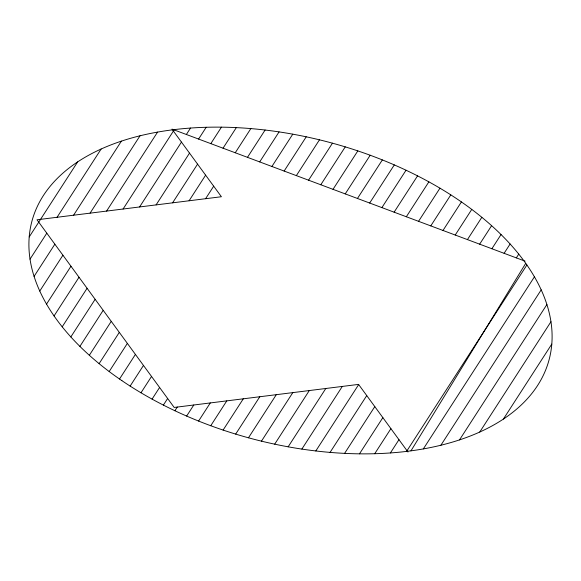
<?xml version="1.0" encoding="UTF-8"?>
<svg xmlns="http://www.w3.org/2000/svg" width="581" height="581" viewBox="0 0 581 581"><rect width="100%" height="100%" fill="white"/><g stroke="black" fill="none" stroke-linecap="round" stroke-linejoin="round"><path stroke-width="0.87" d="M410.978 450.841L525.732 263.346M29.203 236.939L77.651 161.896M30.023 259.162L46.807 233.177M57.061 217.279L101.138 149.012M34.076 276.382L54.861 244.194M73.569 215.217L121.393 141.132M39.769 291.066L62.915 255.219M90.07 213.154L140.014 135.794M46.531 304.103L70.969 266.236M106.577 211.092L157.567 132.098M54.062 315.933L79.023 277.26M123.078 209.029L174.351 129.607M62.203 326.827L87.085 288.285M139.578 206.967L181.461 142.091M186.37 134.487L190.517 128.052M70.838 336.944L95.139 299.302M156.086 204.897L189.515 153.115M198.586 139.062L206.19 127.283M79.902 346.399L103.193 310.327M172.586 202.834L197.569 164.132M210.809 143.63L221.441 127.159M89.343 355.281L111.247 321.344M189.086 200.772L205.623 175.157M223.031 148.199L236.314 127.624M99.111 363.648L119.308 332.368M205.594 198.709L213.685 186.174M235.247 152.774L250.854 128.59M109.177 371.549L127.362 343.393M247.47 157.342L265.103 130.028M119.526 379.023L135.417 354.41M259.692 161.91L279.062 131.902M130.137 386.096L143.471 365.434M271.908 166.478L292.773 134.167M140.987 392.785L151.525 376.452M284.131 171.054L306.231 136.818M152.069 399.118L159.586 387.476M296.354 175.622L319.463 139.825M163.377 405.102L167.64 398.501M308.569 180.19L332.463 143.18M174.903 410.745L177.278 407.063M320.792 184.765L345.252 146.877M186.639 416.069L193.785 405.001M333.015 189.333L357.823 150.9M198.586 421.058L210.286 402.938M345.23 193.901L370.191 155.243M210.743 425.728L226.786 400.875M357.453 198.47L382.349 159.913M223.104 430.078L243.294 398.813M369.676 203.045L394.296 164.91M235.675 434.101L259.794 396.743M381.891 207.613L406.032 170.226M248.465 437.798L276.295 394.681M394.114 212.181L417.557 175.869M261.465 441.153L292.802 392.618M406.337 216.757L428.865 181.853M274.69 444.167L309.303 390.555M418.552 221.325L439.955 188.179M288.154 446.818L325.803 388.493M430.775 225.893L450.805 194.867M301.859 449.091L342.311 386.43M442.998 230.461L461.416 201.934M315.817 450.958L358.68 384.564M455.221 235.036L471.765 209.407M330.059 452.403L366.742 395.588M467.436 239.604L481.831 217.309M344.606 453.376L374.796 406.606M479.659 244.173L491.606 225.668M359.479 453.841L382.85 417.63M491.882 248.748L501.04 234.55M374.723 453.725L390.904 428.655M504.097 253.316L510.111 244.005M390.388 452.955L398.958 439.672M516.32 257.884L518.753 254.115M406.555 451.408L526.894 265.001M423.331 448.917L534.433 276.832M440.885 445.235L541.194 289.854M459.498 439.904L546.895 304.524M479.746 432.039L550.955 321.729M503.386 419.083L551.797 344.09M525.101 261.167L171.969 129.105L221.397 196.734L37.017 219.785L174.184 407.448L358.564 384.397L407.993 452.025M121.879 380.635A267.703 153.166 15 0 0 548.021 363.43A267.703 153.166 15 0 0 201.6 127.435A267.703 153.166 15 0 0 121.879 380.635"/></g></svg>
